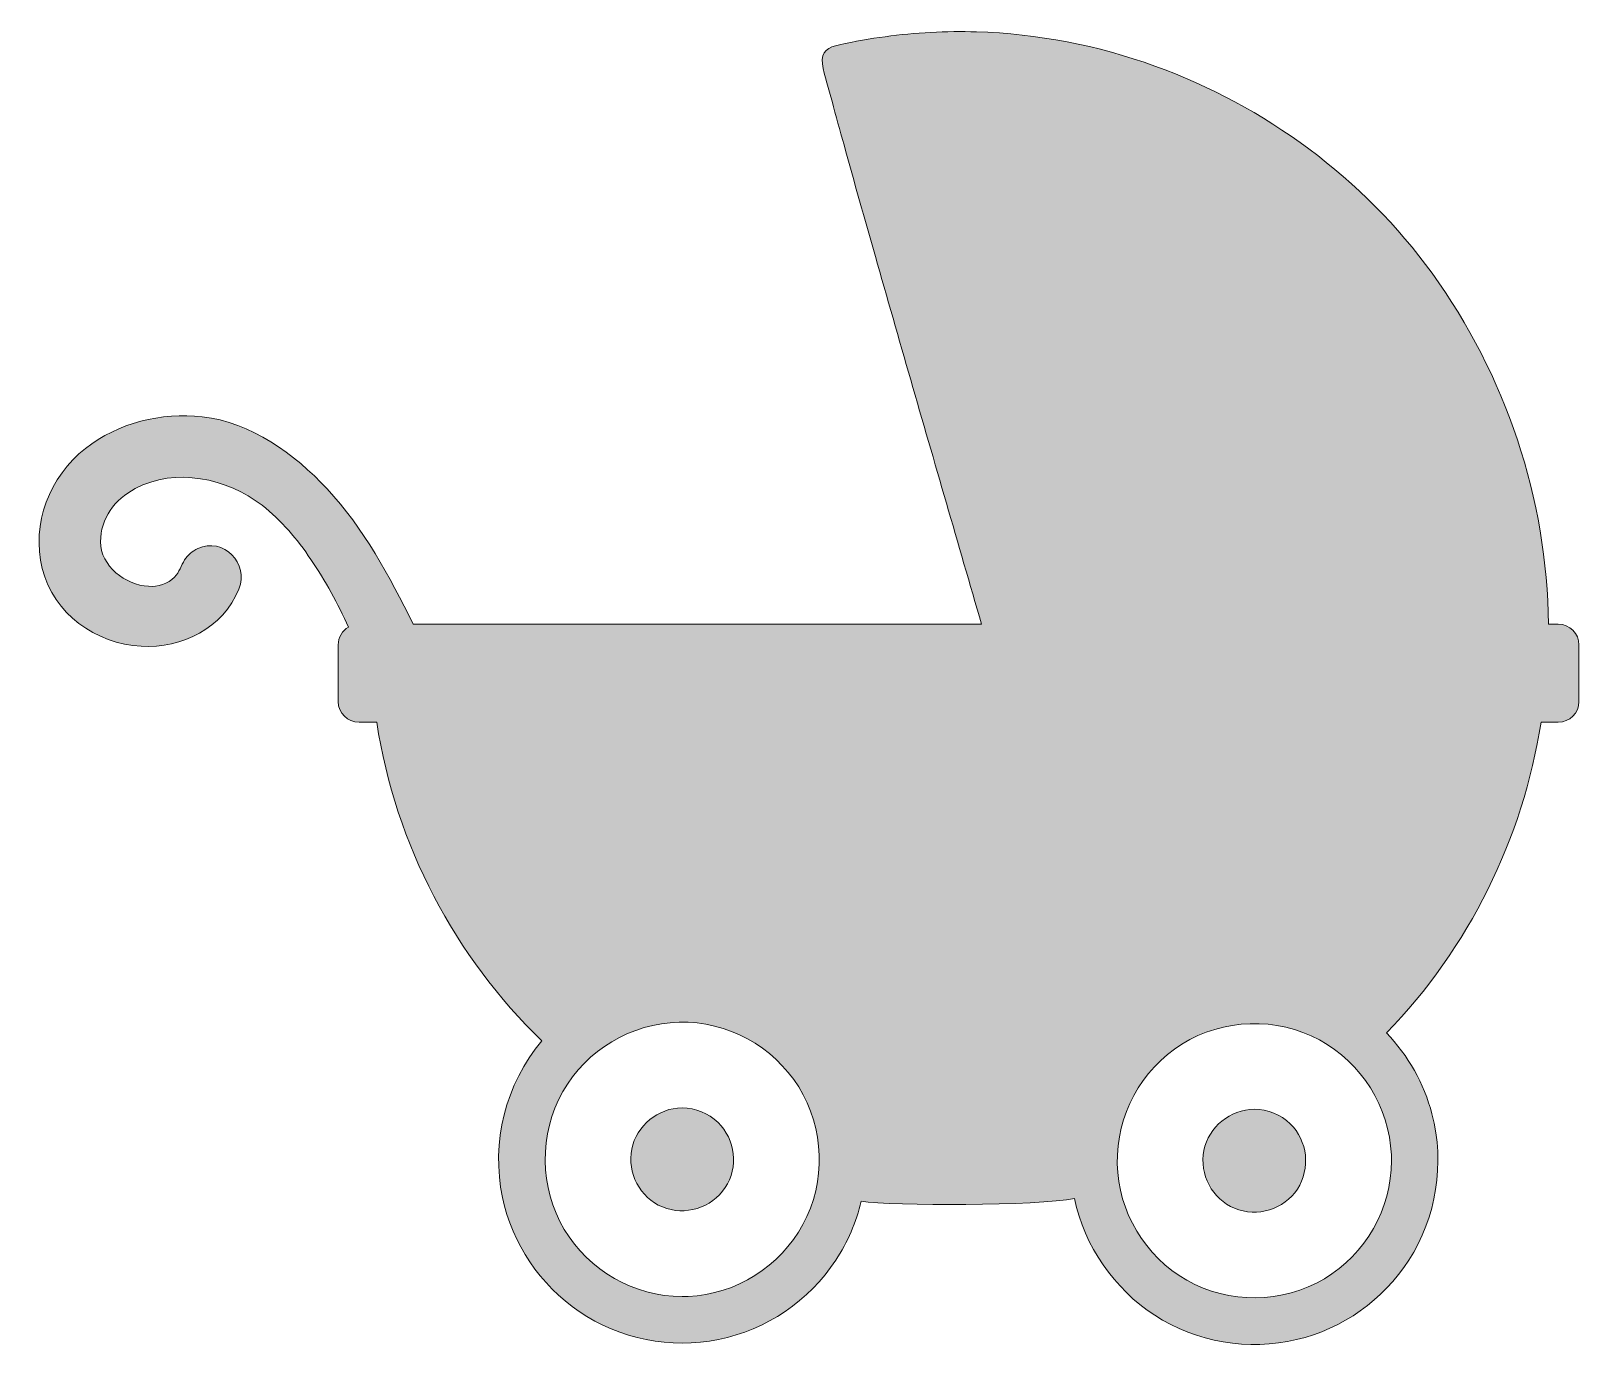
# Model space of a CAD drawing. Header units: inches. Extents: x -1 to 102, y 0 to 87.
import ezdxf

# ---------------------------------------------------------------- set-up
doc = ezdxf.new("R2010")
doc.units = ezdxf.units.IN
doc.header["$MEASUREMENT"] = 0
doc.layers.add('Layer 1', color=7, linetype='Continuous')

msp = doc.modelspace()

# ---------------------------------------------------------------- hatches: boundary and pattern name
at = {"layer": 'Layer 1', "true_color": 0x8fd3d1}
h = msp.add_hatch(color=133, dxfattribs=at)
h.dxf.hatch_style = 2
edge = h.paths.add_edge_path()
edge.add_spline(control_points=[(99.58, 47.49), (99.51, 55.74), (96.75, 63.96), (91.91, 70.63), (87.38, 76.89), (80.87, 81.67), (73.62, 84.29), (69.85, 85.66), (65.86, 86.43), (61.86, 86.55), (59.84, 86.61), (57.82, 86.5), (55.83, 86.23), (54.82, 86.1), (53.82, 85.92), (52.82, 85.7), (52.08, 85.54), (51.57, 85.28), (51.69, 84.44), (51.81, 83.61), (52.1, 82.78), (52.32, 81.97), (52.58, 81.01), (52.84, 80.05), (53.11, 79.1), (53.79, 76.64), (54.48, 74.19), (55.18, 71.74), (56.73, 66.31), (58.29, 60.89), (59.87, 55.47), (60.64, 52.81), (61.41, 50.15), (62.19, 47.49), (62.19, 47.49), (24.69, 47.49), (24.69, 47.49), (23.12, 50.65), (21.43, 53.81), (19.01, 56.41), (16.85, 58.73), (14, 60.81), (10.77, 61.17), (8.08, 61.48), (5.21, 60.76), (3.07, 59.08), (0.7, 57.23), (-0.53, 54.13), (0.22, 51.16), (0.97, 48.16), (3.73, 46.2), (6.75, 46.04), (9.45, 45.89), (12.14, 47.23), (13.19, 49.81), (13.87, 51.48), (12.18, 53.27), (10.47, 52.48), (10.12, 52.32), (9.82, 52.05), (9.61, 51.73), (9.37, 51.35), (9.27, 50.93), (8.95, 50.6), (8.51, 50.13), (7.85, 49.95), (7.22, 49.99), (5.71, 50.08), (4.06, 51.32), (4.06, 52.93), (4.06, 54.47), (5.01, 55.73), (6.34, 56.43), (9.01, 57.86), (12.4, 57.11), (14.72, 55.33), (16, 54.35), (17.04, 53.09), (17.94, 51.76), (18.89, 50.35), (19.72, 48.85), (20.42, 47.3), (20.01, 47.06), (19.74, 46.63), (19.74, 46.13), (19.74, 46.13), (19.74, 42.39), (19.74, 42.39), (19.74, 41.64), (20.36, 41.03), (21.12, 41.03), (21.12, 41.03), (22.28, 41.03), (22.28, 41.03), (23.53, 32.88), (27.46, 25.58), (33.17, 20.02), (30.78, 17.18), (29.81, 13.32), (30.58, 9.69), (31.22, 6.65), (33.06, 3.92), (35.64, 2.17), (38.31, 0.36), (41.67, -0.31), (44.83, 0.33), (47.99, 0.96), (50.81, 2.88), (52.57, 5.56), (53.35, 6.75), (53.92, 8.07), (54.24, 9.45), (56.31, 9.12), (65.9, 9.15), (68.32, 9.62), (68.98, 6.48), (70.91, 3.68), (73.61, 1.93), (76.36, 0.15), (79.79, -0.43), (82.97, 0.32), (86, 1.03), (88.68, 2.94), (90.37, 5.55), (92.2, 8.39), (92.76, 11.94), (91.9, 15.2), (91.38, 17.2), (90.33, 19.06), (88.89, 20.54), (94.36, 26.15), (97.88, 33.35), (99.1, 41.03), (99.1, 41.03), (100.23, 41.03), (100.23, 41.03), (100.99, 41.03), (101.6, 41.64), (101.6, 42.39), (101.6, 42.39), (101.6, 46.13), (101.6, 46.13), (101.6, 46.88), (100.99, 47.49), (100.23, 47.49), (100.23, 47.49), (99.58, 47.49), (99.58, 47.49)], knot_values=[0, 0, 0, 0, 1, 1, 1, 2, 2, 2, 3, 3, 3, 4, 4, 4, 5, 5, 5, 6, 6, 6, 7, 7, 7, 8, 8, 8, 9, 9, 9, 10, 10, 10, 11, 11, 11, 12, 12, 12, 13, 13, 13, 14, 14, 14, 15, 15, 15, 16, 16, 16, 17, 17, 17, 18, 18, 18, 19, 19, 19, 20, 20, 20, 21, 21, 21, 22, 22, 22, 23, 23, 23, 24, 24, 24, 25, 25, 25, 26, 26, 26, 27, 27, 27, 28, 28, 28, 29, 29, 29, 30, 30, 30, 31, 31, 31, 32, 32, 32, 33, 33, 33, 34, 34, 34, 35, 35, 35, 36, 36, 36, 37, 37, 37, 38, 38, 38, 39, 39, 39, 40, 40, 40, 41, 41, 41, 42, 42, 42, 43, 43, 43, 44, 44, 44, 45, 45, 45, 46, 46, 46, 47, 47, 47, 48, 48, 48, 49, 49, 49, 49], degree=3, periodic=1)
edge = h.paths.add_edge_path()
edge.add_spline(control_points=[(34.65, 7.59), (33.01, 10.35), (32.97, 13.87), (34.56, 16.67), (36.12, 19.42), (39.08, 21.18), (42.24, 21.25), (45.41, 21.32), (48.44, 19.68), (50.12, 16.98), (51.82, 14.26), (51.93, 10.73), (50.4, 7.91), (48.9, 5.13), (45.98, 3.3), (42.83, 3.17), (42.7, 3.16), (42.57, 3.16), (42.43, 3.16), (39.27, 3.16), (36.27, 4.87), (34.65, 7.59)], knot_values=[0, 0, 0, 0, 1, 1, 1, 2, 2, 2, 3, 3, 3, 4, 4, 4, 5, 5, 5, 6, 6, 6, 7, 7, 7, 7], degree=3, periodic=1)
edge = h.paths.add_edge_path()
edge.add_spline(control_points=[(84.8, 4.33), (82.04, 2.69), (78.51, 2.66), (75.72, 4.24), (72.97, 5.8), (71.2, 8.76), (71.14, 11.92), (71.07, 15.09), (72.71, 18.12), (75.4, 19.8), (78.13, 21.5), (81.65, 21.61), (84.48, 20.08), (87.25, 18.58), (89.09, 15.66), (89.22, 12.51), (89.23, 12.38), (89.23, 12.25), (89.23, 12.11), (89.23, 8.95), (87.52, 5.95), (84.8, 4.33)], knot_values=[0, 0, 0, 0, 1, 1, 1, 2, 2, 2, 3, 3, 3, 4, 4, 4, 5, 5, 5, 6, 6, 6, 7, 7, 7, 7], degree=3, periodic=1)
h = msp.add_hatch(color=133, dxfattribs=at)
h.dxf.hatch_style = 2
edge = h.paths.add_edge_path()
edge.add_spline(control_points=[(39.11, 12.88), (38.79, 11.31), (39.65, 9.68), (41.13, 9.07), (42.62, 8.45), (44.38, 9), (45.27, 10.34), (46.16, 11.68), (45.95, 13.52), (44.8, 14.64), (44.17, 15.25), (43.31, 15.6), (42.43, 15.6), (40.84, 15.6), (39.42, 14.44), (39.11, 12.88)], knot_values=[0, 0, 0, 0, 1, 1, 1, 2, 2, 2, 3, 3, 3, 4, 4, 4, 5, 5, 5, 5], degree=3, periodic=1)
h = msp.add_hatch(color=133, dxfattribs=at)
h.dxf.hatch_style = 2
edge = h.paths.add_edge_path()
edge.add_spline(control_points=[(76.85, 12.79), (76.54, 11.21), (77.4, 9.59), (78.88, 8.98), (80.37, 8.36), (82.13, 8.9), (83.02, 10.25), (83.9, 11.59), (83.7, 13.43), (82.55, 14.55), (81.92, 15.16), (81.06, 15.51), (80.18, 15.51), (78.59, 15.51), (77.17, 14.35), (76.85, 12.79)], knot_values=[0, 0, 0, 0, 1, 1, 1, 2, 2, 2, 3, 3, 3, 4, 4, 4, 5, 5, 5, 5], degree=3, periodic=1)

# ---------------------------------------------------------------- linework, layer by layer
at = {"layer": 'Layer 1', "lineweight": 0}
for points, knots in [([(99.58, 47.49), (99.51, 55.74), (96.75, 63.96), (91.91, 70.63), (87.38, 76.89), (80.87, 81.67), (73.62, 84.29), (69.85, 85.66), (65.86, 86.43), (61.86, 86.55), (59.84, 86.61), (57.82, 86.5), (55.83, 86.23), (54.82, 86.1), (53.82, 85.92), (52.82, 85.7), (52.08, 85.54), (51.57, 85.28), (51.69, 84.44), (51.81, 83.61), (52.1, 82.78), (52.32, 81.97), (52.58, 81.01), (52.84, 80.05), (53.11, 79.1), (53.79, 76.64), (54.48, 74.19), (55.18, 71.74), (56.73, 66.31), (58.29, 60.89), (59.87, 55.47), (60.64, 52.81), (61.41, 50.15), (62.19, 47.49), (62.19, 47.49), (24.69, 47.49), (24.69, 47.49), (23.12, 50.65), (21.43, 53.81), (19.01, 56.41), (16.85, 58.73), (14, 60.81), (10.77, 61.17), (8.08, 61.48), (5.21, 60.76), (3.07, 59.08), (0.7, 57.23), (-0.53, 54.13), (0.22, 51.16), (0.97, 48.16), (3.73, 46.2), (6.75, 46.04), (9.45, 45.89), (12.14, 47.23), (13.19, 49.81), (13.87, 51.48), (12.18, 53.27), (10.47, 52.48), (10.12, 52.32), (9.82, 52.05), (9.61, 51.73), (9.37, 51.35), (9.27, 50.93), (8.95, 50.6), (8.51, 50.13), (7.85, 49.95), (7.22, 49.99), (5.71, 50.08), (4.06, 51.32), (4.06, 52.93), (4.06, 54.47), (5.01, 55.73), (6.34, 56.43), (9.01, 57.86), (12.4, 57.11), (14.72, 55.33), (16, 54.35), (17.04, 53.09), (17.94, 51.76), (18.89, 50.35), (19.72, 48.85), (20.42, 47.3), (20.01, 47.06), (19.74, 46.63), (19.74, 46.13), (19.74, 46.13), (19.74, 42.39), (19.74, 42.39), (19.74, 41.64), (20.36, 41.03), (21.12, 41.03), (21.12, 41.03), (22.28, 41.03), (22.28, 41.03), (23.53, 32.88), (27.46, 25.58), (33.17, 20.02), (30.78, 17.18), (29.81, 13.32), (30.58, 9.69), (31.22, 6.65), (33.06, 3.92), (35.64, 2.17), (38.31, 0.36), (41.67, -0.31), (44.83, 0.33), (47.99, 0.96), (50.81, 2.88), (52.57, 5.56), (53.35, 6.75), (53.92, 8.07), (54.24, 9.45), (56.31, 9.12), (65.9, 9.15), (68.32, 9.62), (68.98, 6.48), (70.91, 3.68), (73.61, 1.93), (76.36, 0.15), (79.79, -0.43), (82.97, 0.32), (86, 1.03), (88.68, 2.94), (90.37, 5.55), (92.2, 8.39), (92.76, 11.94), (91.9, 15.2), (91.38, 17.2), (90.33, 19.06), (88.89, 20.54), (94.36, 26.15), (97.88, 33.35), (99.1, 41.03), (99.1, 41.03), (100.23, 41.03), (100.23, 41.03), (100.99, 41.03), (101.6, 41.64), (101.6, 42.39), (101.6, 42.39), (101.6, 46.13), (101.6, 46.13), (101.6, 46.88), (100.99, 47.49), (100.23, 47.49), (100.23, 47.49), (99.58, 47.49), (99.58, 47.49)], [0, 0, 0, 0, 1, 1, 1, 2, 2, 2, 3, 3, 3, 4, 4, 4, 5, 5, 5, 6, 6, 6, 7, 7, 7, 8, 8, 8, 9, 9, 9, 10, 10, 10, 11, 11, 11, 12, 12, 12, 13, 13, 13, 14, 14, 14, 15, 15, 15, 16, 16, 16, 17, 17, 17, 18, 18, 18, 19, 19, 19, 20, 20, 20, 21, 21, 21, 22, 22, 22, 23, 23, 23, 24, 24, 24, 25, 25, 25, 26, 26, 26, 27, 27, 27, 28, 28, 28, 29, 29, 29, 30, 30, 30, 31, 31, 31, 32, 32, 32, 33, 33, 33, 34, 34, 34, 35, 35, 35, 36, 36, 36, 37, 37, 37, 38, 38, 38, 39, 39, 39, 40, 40, 40, 41, 41, 41, 42, 42, 42, 43, 43, 43, 44, 44, 44, 45, 45, 45, 46, 46, 46, 47, 47, 47, 48, 48, 48, 49, 49, 49, 49]), ([(84.8, 4.33), (82.04, 2.69), (78.51, 2.66), (75.72, 4.24), (72.97, 5.8), (71.2, 8.76), (71.14, 11.92), (71.07, 15.09), (72.71, 18.12), (75.4, 19.8), (78.13, 21.5), (81.65, 21.61), (84.48, 20.08), (87.25, 18.58), (89.09, 15.66), (89.22, 12.51), (89.23, 12.38), (89.23, 12.25), (89.23, 12.11), (89.23, 8.95), (87.52, 5.95), (84.8, 4.33)], [0, 0, 0, 0, 1, 1, 1, 2, 2, 2, 3, 3, 3, 4, 4, 4, 5, 5, 5, 6, 6, 6, 7, 7, 7, 7]), ([(34.65, 7.59), (33.01, 10.35), (32.97, 13.87), (34.56, 16.67), (36.12, 19.42), (39.08, 21.18), (42.24, 21.25), (45.41, 21.32), (48.44, 19.68), (50.12, 16.98), (51.82, 14.26), (51.93, 10.73), (50.4, 7.91), (48.9, 5.13), (45.98, 3.3), (42.83, 3.17), (42.7, 3.16), (42.57, 3.16), (42.43, 3.16), (39.27, 3.16), (36.27, 4.87), (34.65, 7.59)], [0, 0, 0, 0, 1, 1, 1, 2, 2, 2, 3, 3, 3, 4, 4, 4, 5, 5, 5, 6, 6, 6, 7, 7, 7, 7]), ([(39.11, 12.88), (38.79, 11.31), (39.65, 9.68), (41.13, 9.07), (42.62, 8.45), (44.38, 9), (45.27, 10.34), (46.16, 11.68), (45.95, 13.52), (44.8, 14.64), (44.17, 15.25), (43.31, 15.6), (42.43, 15.6), (40.84, 15.6), (39.42, 14.44), (39.11, 12.88)], [0, 0, 0, 0, 1, 1, 1, 2, 2, 2, 3, 3, 3, 4, 4, 4, 5, 5, 5, 5]), ([(76.85, 12.79), (76.54, 11.21), (77.4, 9.59), (78.88, 8.98), (80.37, 8.36), (82.13, 8.9), (83.02, 10.25), (83.9, 11.59), (83.7, 13.43), (82.55, 14.55), (81.92, 15.16), (81.06, 15.51), (80.18, 15.51), (78.59, 15.51), (77.17, 14.35), (76.85, 12.79)], [0, 0, 0, 0, 1, 1, 1, 2, 2, 2, 3, 3, 3, 4, 4, 4, 5, 5, 5, 5])]:
    msp.add_open_spline(points, degree=3, knots=knots, dxfattribs=at)

doc.saveas('drawing.dxf')
